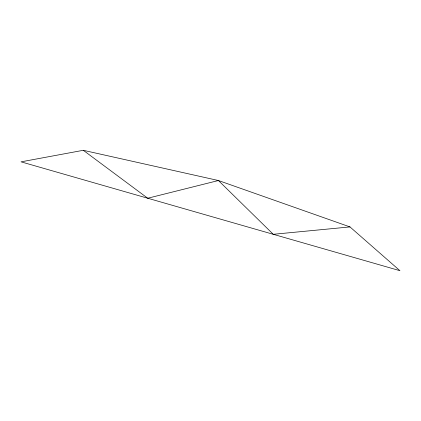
<?xml version="1.0" encoding="UTF-8"?>
<svg xmlns="http://www.w3.org/2000/svg" width="421" height="421" viewBox="0 0 421 421"><rect width="100%" height="100%" fill="white"/><g stroke="black" fill="none" stroke-linecap="round" stroke-linejoin="round"><path stroke-width="0.63" d="M83.29 150.302L21.05 161.843L399.95 270.698L349.972 226.919L218.425 180.525L83.29 150.302L147.729 198.233L218.425 180.525L273.271 234.302L349.972 226.919"/></g></svg>
